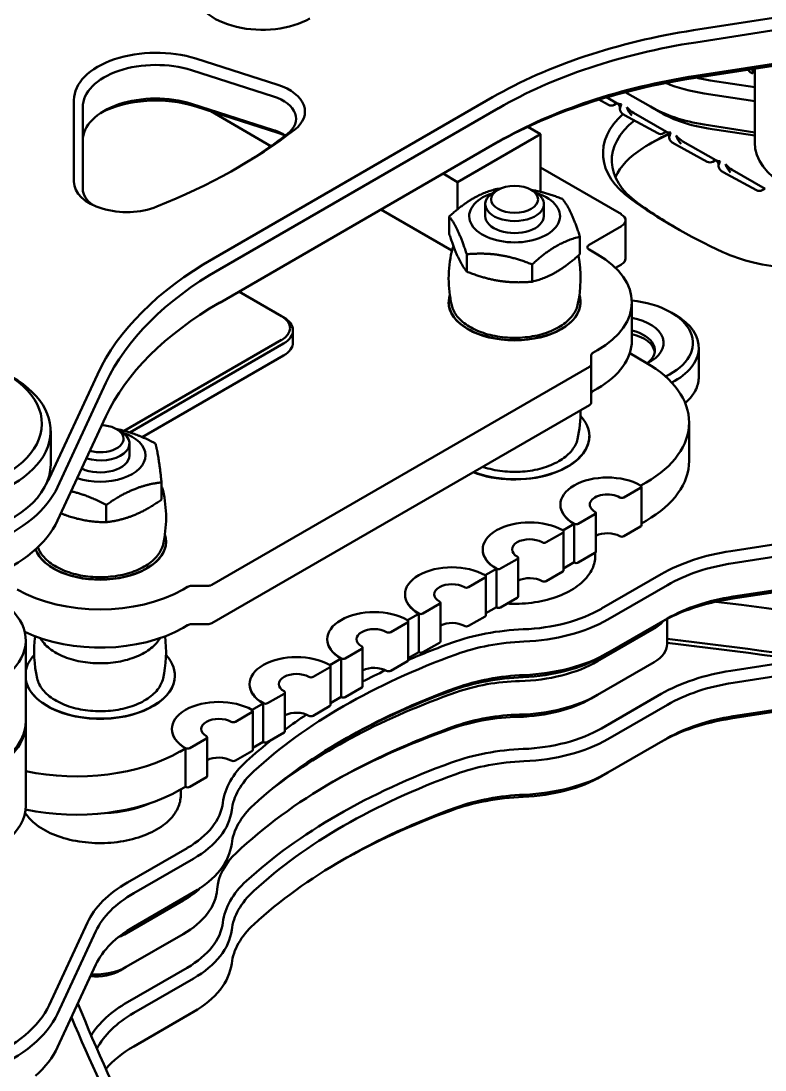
# Model space of a CAD drawing. Header units: millimetres. Extents: x 145 to 303, y 101 to 203.
# Drawn here: x 221.28 to 246.67, y 132.91 to 168.7 of the extents above; entities that cross this region are included whole.
import ezdxf

# ---------------------------------------------------------------- set-up
doc = ezdxf.new("R2010")
doc.units = ezdxf.units.MM
doc.header["$LTSCALE"] = 0.75
doc.layers.add('Visible', color=7, linetype='Continuous', lineweight=50)

msp = doc.modelspace()

# ---------------------------------------------------------------- linework, layer by layer
at = {"layer": 'Visible', "extrusion": (-1e-16, 0.816497, 0.57735)}
for p, q in [((250.386, 169.331), (244.23, 168.379)), ((244.307, 167.967), (250.463, 168.919)), ((244.23, 166.746), (250.386, 167.698)), ((250.463, 167.776), (244.307, 166.824)), ((230.048, 166.515), (227.249, 167.411)), ((227.104, 167.015), (229.902, 166.119)), ((246.113, 167.037), (246.139, 166.965)), ((246.139, 166.965), (246.253, 166.899)), ((246.253, 166.899), (246.25, 167.058)), ((246.26, 166.903), (246.253, 166.899)), ((246.257, 167.059), (246.26, 166.903)), ((246.321, 166.019), (246.321, 167.069)), ((246.321, 166.434), (244.804, 166.669)), ((237.371, 166.093), (227.852, 160.597)), ((241.623, 165.885), (241.266, 166.091)), ((242.759, 165.774), (241.904, 166.267)), ((244.597, 166.223), (246.323, 165.956)), ((223.092, 165.997), (223.092, 163.215)), ((223.392, 162.97), (223.392, 165.752)), ((229.902, 164.976), (227.104, 165.871)), ((227.249, 165.778), (230.048, 164.882)), ((228.064, 160.23), (237.583, 165.725)), ((241.327, 165.836), (241.005, 166.012)), ((241.614, 165.89), (241.523, 165.838)), ((241.724, 165.688), (241.723, 165.716)), ((243.112, 165.57), (242.759, 165.774)), ((246.323, 165.956), (246.323, 164.894)), ((229.815, 164.428), (227.762, 165.614)), ((242, 165.417), (241.823, 165.519)), ((243.01, 164.864), (242.004, 165.415)), ((243.306, 164.913), (242.189, 165.558)), ((239.011, 164.835), (238.577, 165.086)), ((246.323, 164.894), (244.597, 165.161)), ((244.726, 165.032), (246.321, 164.785)), ((236.183, 163.202), (239.011, 164.835)), ((239.011, 162.868), (239.011, 164.835)), ((243.297, 164.919), (243.206, 164.866)), ((243.406, 164.716), (243.406, 164.745)), ((246.321, 164.549), (246.321, 164.871)), ((237.583, 164.582), (228.064, 159.086)), ((243.683, 164.446), (243.506, 164.548)), ((244.693, 163.893), (243.687, 164.443)), ((244.989, 163.942), (243.872, 164.586)), ((244.979, 163.947), (244.889, 163.895)), ((241.769, 162.1), (239.011, 163.692)), ((245.089, 163.745), (245.089, 163.773)), ((245.366, 163.474), (245.189, 163.576)), ((246.672, 162.97), (245.555, 163.615)), ((235.688, 163.488), (236.183, 163.202)), ((236.183, 162.272), (236.183, 163.202)), ((246.376, 162.921), (245.37, 163.472)), ((237.561, 162.937), (237.42, 162.855)), ((238.693, 162.937), (238.834, 162.855)), ((246.662, 162.975), (246.572, 162.923)), ((235.989, 160.864), (233.566, 162.263)), ((237.127, 162.447), (237.127, 162.038)), ((239.127, 162.447), (239.127, 162.038)), ((235.896, 162.025), (235.896, 161.435)), ((241.915, 161.895), (241.915, 160.589)), ((240.673, 161.059), (241.769, 161.691)), ((240.358, 161.335), (240.358, 160.745)), ((236.494, 160.738), (236.494, 160.147)), ((240.955, 160.732), (240.673, 160.895)), ((238.725, 160.392), (238.725, 159.802)), ((241.769, 160.385), (241.573, 160.272)), ((228.723, 159.466), (230.172, 158.629)), ((235.877, 159.099), (235.877, 159.107)), ((240.377, 159.099), (240.377, 159.107)), ((242.127, 159.099), (242.127, 157.793)), ((230.243, 158.589), (230.172, 158.629)), ((243.466, 158.752), (243.607, 158.67)), ((230.565, 157.731), (230.565, 158.14)), ((230.172, 157.813), (224.805, 154.714)), ((224.994, 154.66), (230.243, 157.691)), ((240.802, 157.377), (240.955, 157.466)), ((244.413, 156.568), (244.413, 157.548)), ((230.243, 157.282), (225.423, 154.5)), ((240.743, 156.983), (240.743, 157.296)), ((242.617, 157.037), (242.057, 157.361)), ((227.791, 149.457), (240.685, 156.901)), ((240.743, 155.677), (240.743, 156.983)), ((223.892, 156.637), (222.243, 153.083)), ((222.533, 152.793), (224.182, 156.347)), ((240.955, 156.16), (240.802, 156.071)), ((240.685, 155.595), (227.791, 148.151)), ((224.182, 155.204), (222.533, 151.65)), ((244.082, 154.996), (244.082, 153.69)), ((222.298, 153.567), (222.298, 154.71)), ((224.551, 154.772), (224.692, 154.69)), ((224.985, 154.282), (224.985, 153.873)), ((240.677, 154.527), (240.677, 154.535)), ((226.082, 152.957), (226.082, 152.367)), ((242.429, 152.846), (242.617, 152.955)), ((242.452, 151.487), (242.452, 152.81)), ((242.423, 152.769), (241.857, 152.442)), ((224.196, 152.188), (224.196, 151.597)), ((239.691, 152.198), (239.691, 152.189)), ((240.867, 151.871), (240.301, 151.544)), ((240.896, 150.589), (240.896, 151.912)), ((239.778, 151.316), (240.16, 151.536)), ((240.16, 150.23), (240.16, 151.536)), ((241.857, 151.12), (242.423, 151.446)), ((242.617, 151.648), (242.452, 151.553)), ((239.771, 151.238), (239.205, 150.912)), ((239.8, 149.956), (239.8, 151.279)), ((250.386, 151.368), (245.505, 150.613)), ((226.235, 150.934), (226.235, 150.942)), ((237.04, 150.667), (237.04, 150.658)), ((245.583, 150.201), (250.463, 150.956)), ((238.215, 150.34), (237.65, 150.013)), ((238.245, 149.058), (238.245, 150.381)), ((240.301, 150.222), (240.867, 150.548)), ((240.877, 150.444), (240.877, 150.555)), ((237.126, 149.785), (237.508, 150.005)), ((237.508, 148.699), (237.508, 150.005)), ((240.16, 150.23), (239.8, 150.022)), ((237.119, 149.707), (236.554, 149.381)), ((237.149, 148.425), (237.149, 149.748)), ((239.205, 149.589), (239.771, 149.915)), ((243.129, 149.821), (241.097, 148.648)), ((245.505, 148.98), (250.386, 149.735)), ((250.463, 149.813), (245.583, 149.058)), ((226.813, 149.301), (226.967, 149.39)), ((227.108, 149.423), (227.65, 149.423)), ((241.309, 148.28), (243.342, 149.454)), ((234.388, 149.136), (234.388, 149.128)), ((237.65, 148.691), (238.215, 149.017)), ((235.564, 148.809), (234.998, 148.482)), ((235.593, 147.527), (235.593, 148.85)), ((237.508, 148.699), (237.149, 148.491)), ((234.468, 148.176), (233.902, 147.85)), ((234.474, 148.254), (234.857, 148.474)), ((234.497, 146.894), (234.497, 148.217)), ((234.857, 147.168), (234.857, 148.474)), ((236.554, 148.058), (237.119, 148.385)), ((243.342, 148.311), (241.309, 147.137)), ((243.331, 147.438), (243.331, 148.299)), ((226.967, 148.083), (226.813, 147.995)), ((227.65, 148.117), (227.108, 148.117)), ((240.955, 146.852), (242.891, 147.969)), ((221.447, 144.79), (221.447, 147.566)), ((231.736, 147.605), (231.736, 147.597)), ((234.998, 147.16), (235.564, 147.486)), ((232.912, 147.278), (232.346, 146.952)), ((232.941, 145.996), (232.941, 147.319)), ((234.857, 147.168), (234.497, 146.96)), ((241.309, 147.137), (241.097, 147.015)), ((231.823, 146.723), (232.205, 146.943)), ((232.205, 145.637), (232.205, 146.943)), ((233.902, 146.527), (234.468, 146.854)), ((242.891, 146.826), (240.955, 145.708)), ((247.884, 146.899), (245.505, 146.531)), ((226.535, 146.362), (226.535, 146.37)), ((231.816, 146.645), (231.25, 146.319)), ((231.845, 145.363), (231.845, 146.686)), ((245.583, 146.119), (249.317, 146.696)), ((229.085, 146.074), (229.085, 146.066)), ((230.26, 145.747), (229.695, 145.421)), ((230.29, 144.465), (230.29, 145.788)), ((232.346, 145.629), (232.912, 145.955)), ((240.743, 145.586), (240.955, 145.708)), ((243.129, 145.739), (241.097, 144.565)), ((245.505, 144.898), (250.386, 145.653)), ((250.463, 145.73), (245.583, 144.975)), ((229.171, 145.192), (229.553, 145.412)), ((229.553, 144.106), (229.553, 145.412)), ((231.25, 144.996), (231.816, 145.323)), ((232.205, 145.637), (231.845, 145.429)), ((241.309, 144.198), (243.342, 145.371)), ((229.164, 145.114), (228.599, 144.788)), ((229.194, 143.833), (229.194, 145.155)), ((221.447, 141.932), (221.447, 144.708)), ((226.433, 144.543), (226.433, 144.535)), ((227.638, 142.934), (227.638, 144.257)), ((229.695, 144.098), (230.26, 144.424)), ((243.342, 144.228), (241.309, 143.055)), ((226.707, 143.769), (226.902, 143.882)), ((226.902, 142.575), (226.902, 143.882)), ((227.609, 144.216), (227.043, 143.89)), ((229.553, 144.106), (229.194, 143.898)), ((228.599, 143.465), (229.164, 143.792)), ((227.043, 142.567), (227.609, 142.894)), ((241.097, 142.932), (241.309, 143.055)), ((226.902, 142.575), (226.707, 142.463)), ((226.735, 142.279), (226.735, 142.479)), ((226.955, 140.483), (224.922, 139.309)), ((225.134, 138.942), (227.167, 140.115)), ((227.167, 138.972), (225.134, 137.799)), ((224.877, 137.569), (226.813, 138.687)), ((223.551, 137.938), (222.243, 135.12)), ((222.533, 134.83), (223.84, 137.648)), ((226.813, 137.543), (224.877, 136.426)), ((223.84, 136.505), (222.533, 133.687)), ((224.665, 136.303), (224.877, 136.426)), ((226.955, 136.4), (224.922, 135.227)), ((225.134, 134.86), (227.167, 136.033)), ((227.167, 134.89), (225.134, 133.716))]:
    msp.add_line(p, q, dxfattribs=at)
at = {"layer": 'Visible', "extrusion": (1e-16, -1e-16, -1)}
for centre, radius, start, end in [((-241.423, 166.011), 0.2, 240, 298.7011), ((-243.106, 165.04), 0.2, 240, 298.7011), ((-236.268, 159.916), 4.109, 169.0651, 192.8421)]:
    msp.add_arc(centre, radius, start, end, dxfattribs=at)
at = {"layer": 'Visible'}
for centre, radius, start, end in [((241.525, 165.713), 0.198, 1.9166, 59.2835), ((243.208, 164.741), 0.198, 1.9159, 59.2842), ((244.891, 163.77), 0.198, 1.9165, 59.2837), ((239.985, 159.915), 4.108, 167.1558, 192.8442), ((225.844, 147.178), 4.109, 172.6338, 192.842)]:
    msp.add_arc(centre, radius, start, end, dxfattribs=at)
at = {"layer": 'Visible', "extrusion": (1e-16, -2e-16, -1)}
for centre in [(-241.923, 165.693), (-243.606, 164.721), (-245.289, 163.749)]:
    msp.add_arc(centre, 0.2, 300, 358.6837, dxfattribs=at)
at = {"layer": 'Visible', "extrusion": (0, 2e-16, -1)}
for centre in [(-242.1, 165.591), (-243.783, 164.619), (-245.466, 163.647)]:
    msp.add_arc(centre, 0.2, 298.7011, 300, dxfattribs=at)
at = {"layer": 'Visible', "extrusion": (-1e-16, 0, -1)}
for centre in [(-244.789, 164.068), (-246.472, 163.096)]:
    msp.add_arc(centre, 0.2, 240, 298.7011, dxfattribs=at)
at = {"layer": 'Visible', "extrusion": (0, 1e-16, -1)}
for centre, radius, start, end in [((-236.273, 155.343), 4.104, 178.9612, 192.849), ((-222.127, 151.751), 4.108, 167.1558, 192.8442), ((-222.126, 147.178), 4.109, 172.6338, 192.842)]:
    msp.add_arc(centre, radius, start, end, dxfattribs=at)
at = {"layer": 'Visible'}
for centre, major_axis, ratio, start_param, end_param in [((229.516, 169.722), (2.3, 0), 0.57735, 3.141593, 5.497787), ((248.19, 159.846), (-15.3, 0), 0.57735, -1.308997, -0.785398), ((225.892, 165.997), (2.8, 0), 0.57735, 1.064651, 3.141593), ((248.19, 158.458), (-15, 0), 0.57735, -1.308997, -0.785398), ((229.175, 165.606), (-1.8, 0), 0.57735, 2.501148, 4.206243), ((245.658, 168.509), (3.3, 0), 0.57735, 4.301156, 4.45059), ((225.892, 164.609), (2.5, 0), 0.57735, 1.064651, 3.141593), ((242.094, 165.844), (-0.136, 0.41), 0.374836, 1.656406, 2.559509), ((249.971, 166.019), (3.65, 0), 0.57735, 3.141593, 3.171588), ((245.443, 164.18), (4.3, 0), 0.57735, 2.571544, 3.817397), ((245.658, 167.039), (-3.6, 0), 0.57735, 0.785398, 1.308997), ((214.341, 171.989), (-20.3, 0), 0.57735, 2.177672, 2.501148), ((229.175, 164.218), (-1.5, 0), 0.57735, 3.85932, 4.206243), ((249.857, 160.446), (-10, 0), 0.57735, -0.865884, -0.744041), ((243.777, 164.872), (-0.136, 0.41), 0.374836, 1.656406, 2.559509), ((249.971, 164.1), (-3.646, 0.805), 0.201906, 0.014545, 0.04454), ((245.443, 162.792), (4, 0), 0.57735, 2.397552, 2.891507), ((249.971, 164.549), (3.65, 0), 0.57735, 3.141593, 6.283185), ((245.46, 163.9), (-0.136, 0.41), 0.374836, 1.656406, 2.559509), ((224.892, 163.215), (-1.8, 0), 0.57735, 0, 2.177672), ((238.127, 162.447), (1, 0), 0.57735, 2.356194, 7.068583), ((238.127, 162.038), (-1.55, 0), 0.57735, -1.050992, 4.192585), ((257.926, 169.958), (20.3, 0), 0.57735, 3.817397, 4.036585), ((238.127, 162.038), (-1, 0), 0.57735, 0, 3.141593), ((240.814, 160.977), (0.2, 0), 0.57735, 2.356194, 3.926991), ((238.127, 159.099), (4, 0), 0.57735, -0.785398, 0.785398), ((247.918, 162.751), (4.3, 0), 0.57735, 4.036585, 4.608351), ((238.671, 154.351), (-15.3, 0), 0.57735, -0.785398, -0.261799), ((241.415, 160.589), (-0.5, 0), 0.57735, 2.356194, 3.141593), ((238.127, 159.107), (2.25, 0), 0.57735, 2.954571, 6.470207), ((238.671, 152.963), (-15, 0), 0.57735, -0.785398, -0.261799), ((229.465, 158.14), (-1.1, 0), 0.57735, 2.356194, 3.926991), ((241.663, 157.711), (-1.55, 0), 0.57735, 2.25915, 4.408057), ((241.663, 157.548), (2.75, 0), 0.57735, -0.84485, 0.785398), ((240.943, 157.296), (-0.2, 0), 0.57735, -0.785398, 0), ((239.082, 154.996), (-5, 0), 0.57735, 2.356194, 3.926991), ((217.798, 154.71), (-4.5, 0), 0.57735, 1.937315, 3.926991), ((240.543, 155.677), (-0.2, 0), 0.57735, 2.356194, 3.141593), ((238.127, 154.535), (-2.55, 0), 0.57735, 0.986756, 3.63286), ((223.985, 153.873), (1.55, 0), 0.57735, 4.185503, 7.334178), ((223.985, 154.282), (-1, 0), 0.57735, 1.084028, 3.926991), ((223.985, 153.873), (1, 0), 0.57735, 4.032422, 6.283185), ((216.737, 153.69), (6, 0), 0.57735, -0.950222, -0.261799), ((241.291, 152.198), (0.6, 0), 0.57735, 0.785398, 3.926991), ((242.352, 151.487), (-0.1, 0), 0.57735, 2.356194, 3.141593), ((223.985, 150.942), (2.25, 0), 0.57735, 3.350317, 6.470207), ((238.64, 150.667), (-0.6, 0), 0.57735, 3.926991, 7.068583), ((241.786, 151.161), (0.1, 0), 0.57735, 3.926991, 5.497787), ((240.796, 150.589), (0.1, 0), 0.57735, -0.785398, 0), ((246.877, 147.658), (-5.3, 0), 0.57735, -1.308997, -0.785398), ((239.7, 149.956), (-0.1, 0), 0.57735, 2.356194, 3.141593), ((241.291, 150.875), (1.6, 0), 0.57735, 3.920741, 3.926991), ((240.231, 150.262), (-0.1, 0), 0.57735, 0.785398, 2.356194), ((239.135, 149.63), (-0.1, 0), 0.57735, 0.785398, 2.356194), ((223.985, 150.934), (4, 0), 0.57735, 3.926991, 5.497787), ((227.108, 149.308), (0.2, 0), 0.57735, 1.570796, 2.356194), ((235.988, 149.136), (-0.6, 0), 0.57735, 3.926991, 7.068583), ((217.797, 147.566), (3.65, 0), 0.57735, 3.779084, 7.09937), ((238.145, 149.058), (0.1, 0), 0.57735, -0.785398, 0), ((246.877, 146.27), (5, 0), 0.57735, 1.832596, 2.356194), ((238.64, 149.344), (1.6, 0), 0.57735, 3.920741, 3.926991), ((237.579, 148.732), (-0.1, 0), 0.57735, 0.785398, 2.356194), ((237.049, 148.425), (0.1, 0), 0.57735, -0.785398, 0), ((238.127, 150.118), (4.5, 0), 0.57735, -1.500337, -0.785398), ((241.831, 148.582), (1.5, 0), 0.57735, -0.785398, -0.419927), ((227.65, 148.233), (0.2, 0), 0.57735, 4.712389, 5.497787), ((233.336, 147.605), (-0.6, 0), 0.57735, 3.926991, 7.068583), ((238.796, 144.891), (-5.3, 0), 0.57735, -1.500337, -1.009147), ((236.483, 148.099), (0.1, 0), 0.57735, 3.926991, 5.497787), ((247.85, 136.584), (22.3, 0), 0.57735, 2.132445, 2.212768), ((235.493, 147.527), (-0.1, 0), 0.57735, 2.356194, 3.141593), ((211.955, 60.835), (153.56, 0), 0.57735, 1.169371, 1.365028), ((235.988, 147.813), (1.6, 0), 0.57735, 3.920741, 3.926991), ((234.927, 147.201), (0.1, 0), 0.57735, 3.926991, 5.497787), ((223.985, 146.37), (-2.55, 0), 0.57735, -0.491267, -0.099229), ((223.985, 146.37), (-2.55, 0), 0.57735, 0.099229, 3.63286), ((234.397, 146.894), (0.1, 0), 0.57735, -0.785398, 0), ((238.127, 148.485), (4, 0), 0.57735, -1.528609, -0.785398), ((238.127, 148.729), (4.2, 0), 0.57735, -1.500337, -0.785398), ((230.685, 146.074), (-0.6, 0), 0.57735, 3.926991, 7.068583), ((247.85, 136.584), (22.3, 0), 0.57735, 2.256797, 2.303034), ((233.831, 146.568), (0.1, 0), 0.57735, 3.926991, 5.497787), ((238.796, 143.503), (-5, 0), 0.57735, -1.500337, -1.009147), ((246.877, 143.575), (-5.3, 0), 0.57735, -1.308997, -0.785398), ((247.85, 135.196), (22, 0), 0.57735, 2.132445, 2.579944), ((232.841, 145.996), (0.1, 0), 0.57735, -0.785398, 0), ((231.745, 145.363), (-0.1, 0), 0.57735, 2.356194, 3.141593), ((233.336, 146.282), (1.6, 0), 0.57735, 3.920741, 3.926991), ((232.276, 145.67), (0.1, 0), 0.57735, 3.926991, 5.497787), ((238.127, 147.096), (3.7, 0), 0.57735, -1.528609, -0.785398), ((247.85, 136.584), (-22.3, 0), 0.57735, -0.716082, -0.664146), ((231.18, 145.037), (-0.1, 0), 0.57735, 0.785398, 2.356194), ((238.486, 142.438), (-4.5, 0), 0.57735, -1.528609, -1.02367), ((238.127, 146.28), (2.3, 0), 0.57735, 4.676525, 4.892629), ((246.877, 142.187), (-5, 0), 0.57735, -1.308997, -0.785398), ((217.797, 144.79), (3.65, 0), 0.57735, 3.141593, 6.283185), ((228.033, 144.543), (-0.6, 0), 0.57735, 3.926991, 7.068583), ((247.85, 133.563), (-22.5, 0), 0.57735, -1.02367, -0.547126), ((230.19, 144.465), (0.1, 0), 0.57735, -0.785398, 0), ((247.85, 136.584), (22.3, 0), 0.57735, 2.509047, 2.579944), ((230.685, 144.751), (1.6, 0), 0.57735, 3.920741, 3.926991), ((229.624, 144.139), (0.1, 0), 0.57735, 3.926991, 5.497787), ((238.796, 140.809), (-5.3, 0), 0.57735, -1.500337, -1.009147), ((238.127, 146.035), (4.5, 0), 0.57735, -1.500337, -0.785398), ((223.172, 145.811), (-5, 0), 0.57735, 1.21871, 2.356194), ((229.094, 143.833), (-0.1, 0), 0.57735, 2.356194, 3.141593), ((233.461, 141.811), (-5.3, 0), 0.57735, -0.561649, -0.07046), ((228.528, 143.506), (-0.1, 0), 0.57735, 0.785398, 2.356194), ((247.85, 132.502), (-22.3, 0), 0.57735, -1.009147, -0.561649), ((227.538, 142.934), (-0.1, 0), 0.57735, 2.356194, 3.141593), ((238.127, 144.647), (-4.2, 0), 0.57735, 1.641256, 2.356194), ((228.033, 143.22), (1.6, 0), 0.57735, 3.920741, 3.926991), ((226.972, 142.608), (-0.1, 0), 0.57735, 0.785398, 2.356194), ((238.796, 139.421), (5, 0), 0.57735, 1.641256, 2.132445), ((223.985, 143.259), (-2.75, 0), 0.57735, 1.635209, 2.227516), ((223.985, 141.953), (4.5, 0), 0.57735, -0.785398, -0.07046), ((233.461, 140.423), (5, 0), 0.57735, 2.579944, 3.071133), ((247.85, 131.114), (-22, 0), 0.57735, -1.009147, -0.561649), ((232.477, 138.969), (-4.5, 0), 0.57735, -0.547126, -0.042188), ((228.67, 137.146), (5.3, 0), 0.57735, 2.356194, 2.879793), ((233.461, 137.729), (5.3, 0), 0.57735, 2.579944, 3.071133), ((223.985, 140.32), (4, 0), 0.57735, -0.785398, -0.546872), ((228.67, 135.758), (-5, 0), 0.57735, -0.785398, -0.261799), ((233.461, 136.341), (5, 0), 0.57735, 2.579944, 3.071133), ((223.817, 138.181), (1.5, 0), 0.57735, -1.007048, -0.785398), ((223.985, 137.87), (4.5, 0), 0.57735, -0.785398, -0.07046), ((223.817, 136.793), (-1.2, 0), 0.57735, 1.436003, 2.356194), ((228.67, 133.063), (5.3, 0), 0.57735, 2.356194, 2.799131), ((216.737, 135.727), (6, 0), 0.57735, -0.949777, -0.261799), ((372.828, 155.675), (154.16, 0), 0.57735, 3.379398, 3.482476), ((228.67, 131.675), (5, 0), 0.57735, 2.356194, 2.686656)]:
    msp.add_ellipse(centre, major_axis=major_axis, ratio=ratio, start_param=start_param, end_param=end_param, dxfattribs=at)
at = {"layer": 'Visible', "extrusion": (0, 3e-16, -1)}
for centre, major_axis, ratio, start_param, end_param in [((248.19, 159.601), (15, 0), 0.57735, 3.926991, 4.45059), ((225.892, 165.752), (2.5, 0), 0.57735, 3.141593, 5.218534), ((245.658, 168.509), (4.1, 0), 0.57735, 1.832596, 2.188953), ((245.658, 167.448), (-4.1, 0), 0.57735, -1.308997, -0.785398), ((214.341, 171.744), (20, 0), 0.57735, 0.640445, 0.777926), ((243.777, 164.872), (-0.297, 0.317), 0.374192, 4.031559, 4.790777), ((241.415, 161.895), (0.5, 0), 0.57735, -0.785398, 0.785398), ((238.671, 154.106), (-15, 0), 0.57735, 0.261799, 0.785398), ((229.465, 158.221), (1, 0), 0.57735, -0.785398, 0.785398), ((241.663, 157.466), (-1.25, 0), 0.57735, 1.951499, 3.806836), ((229.465, 157.731), (1.1, 0), 0.57735, 0, 0.785398), ((238.127, 157.793), (-4, 0), 0.57735, 3.141593, 3.926991), ((216.737, 153.935), (5.7, 0), 0.57735, 0.261799, 0.323314), ((223.985, 149.628), (4, 0), 0.57735, 0.785398, 2.269552), ((238.486, 142.193), (-4.8, 0), 0.57735, 1.02367, 1.528609), ((217.797, 144.708), (3.65, 0), 0.57735, -0.019374, 3.160967), ((238.127, 146.28), (-4.2, 0), 0.57735, 3.926991, 4.641929), ((223.985, 140.809), (4.5, 0), 0.57735, 0.07046, 0.785398), ((223.985, 138.115), (-4.2, 0), 0.57735, 3.212052, 3.926991)]:
    msp.add_ellipse(centre, major_axis=major_axis, ratio=ratio, start_param=start_param, end_param=end_param, dxfattribs=at)
at = {"layer": 'Visible', "extrusion": (0, 2e-16, -1)}
for centre, major_axis, ratio, start_param, end_param in [((248.19, 158.213), (-15.3, 0), 0.57735, 0.785398, 1.308997), ((245.46, 163.9), (-0.297, 0.317), 0.374192, 4.031559, 4.790777), ((217.798, 153.567), (4.5, 0), 0.57735, 0, 1.204277), ((239.082, 153.69), (-5, 0), 0.57735, 3.141593, 3.926991), ((241.291, 152.198), (-1.6, 0), 0.57735, -0.785398, 2.356194), ((242.352, 152.81), (0.1, 0), 0.57735, -0.785398, 0.785398), ((241.291, 152.189), (1.6, 0), 0.57735, 2.356194, 3.141593), ((241.786, 152.483), (0.1, 0), 0.57735, 0.785398, 2.356194), ((240.796, 151.912), (-0.1, 0), 0.57735, 2.356194, 3.926991), ((238.64, 150.667), (-1.6, 0), 0.57735, -0.785398, 2.356194), ((240.231, 151.585), (-0.1, 0), 0.57735, 3.926991, 5.497787), ((239.7, 151.279), (0.1, 0), 0.57735, -0.785398, 0.785398), ((239.135, 150.952), (0.1, 0), 0.57735, 0.785398, 2.356194), ((238.64, 150.658), (1.6, 0), 0.57735, 2.356194, 3.141593), ((238.145, 150.381), (0.1, 0), 0.57735, -0.785398, 0.785398), ((235.988, 149.136), (-1.6, 0), 0.57735, -0.785398, 2.356194), ((237.579, 150.054), (-0.1, 0), 0.57735, 3.926991, 5.497787), ((237.049, 149.748), (0.1, 0), 0.57735, -0.785398, 0.785398), ((236.483, 149.421), (0.1, 0), 0.57735, 0.785398, 2.356194), ((235.988, 149.128), (-1.6, 0), 0.57735, -0.785398, 0), ((235.493, 148.85), (-0.1, 0), 0.57735, 2.356194, 3.926991), ((246.877, 146.025), (-5.3, 0), 0.57735, 0.785398, 1.308997), ((233.336, 147.605), (-1.6, 0), 0.57735, -0.785398, 2.356194), ((234.397, 148.217), (0.1, 0), 0.57735, -0.785398, 0.785398), ((234.927, 148.523), (0.1, 0), 0.57735, 0.785398, 2.356194), ((233.831, 147.891), (-0.1, 0), 0.57735, 3.926991, 5.497787), ((233.336, 147.597), (-1.6, 0), 0.57735, -0.785398, 0), ((230.685, 146.074), (-1.6, 0), 0.57735, -0.785398, 2.356194), ((232.841, 147.319), (0.1, 0), 0.57735, -0.785398, 0.785398), ((231.745, 146.686), (-0.1, 0), 0.57735, 2.356194, 3.926991), ((232.276, 146.992), (0.1, 0), 0.57735, 0.785398, 2.356194), ((230.685, 146.066), (1.6, 0), 0.57735, 2.356194, 3.141593), ((231.18, 146.36), (0.1, 0), 0.57735, 0.785398, 2.356194), ((238.796, 143.258), (-5.3, 0), 0.57735, 1.009147, 1.500337), ((230.19, 145.788), (0.1, 0), 0.57735, -0.785398, 0.785398), ((238.127, 147.341), (-4, 0), 0.57735, 3.926991, 4.670201), ((228.033, 144.543), (-1.6, 0), 0.57735, -0.785398, 2.356194), ((229.624, 145.461), (-0.1, 0), 0.57735, 3.926991, 5.497787), ((229.094, 145.155), (0.1, 0), 0.57735, -0.785398, 0.785398), ((228.528, 144.829), (0.1, 0), 0.57735, 0.785398, 2.356194), ((228.033, 144.535), (1.6, 0), 0.57735, 2.356194, 3.141593), ((227.538, 144.257), (0.1, 0), 0.57735, -0.785398, 0.785398), ((226.972, 143.931), (-0.1, 0), 0.57735, 3.926991, 5.497787), ((238.127, 144.892), (4.5, 0), 0.57735, 0.785398, 1.500337), ((223.172, 144.504), (5, 0), 0.57735, 0.785398, 1.924502), ((217.797, 141.932), (3.65, 0), 0.57735, 0, 2.504102), ((216.737, 135.972), (5.7, 0), 0.57735, 0.261799, 0.949777), ((372.828, 155.185), (-153.56, 0), 0.57735, -0.337819, -0.227565), ((216.737, 134.584), (-6, 0), 0.57735, 3.403392, 3.713266)]:
    msp.add_ellipse(centre, major_axis=major_axis, ratio=ratio, start_param=start_param, end_param=end_param, dxfattribs=at)
at = {"layer": 'Visible', "extrusion": (0, 1e-16, -1)}
for centre, major_axis, start_param, end_param in [((225.892, 164.364), (-2.8, 0), 0.840516, 2.076942), ((241.831, 147.438), (-1.5, 0), 3.141593, 3.926991)]:
    msp.add_ellipse(centre, major_axis=major_axis, ratio=0.57735, start_param=start_param, end_param=end_param, dxfattribs=at)
at = {"layer": 'Visible', "extrusion": (-1e-16, 2e-16, -1)}
for centre, major_axis, start_param, end_param in [((229.175, 165.361), (1.5, 0), -1.064651, 0.640445), ((224.892, 162.97), (1.5, 0), 2.451776, 3.141593), ((238.127, 162.61), (-0.8, 0), 4.712389, 10.995574), ((240.543, 156.983), (-0.2, 0), 3.141593, 3.926991), ((240.943, 155.989), (-0.2, 0), 0, 0.785398), ((223.985, 154.445), (-0.8, 0), 1.644143, 5.162641), ((216.737, 152.547), (6, 0), 0.261799, 0.950222), ((227.65, 149.539), (0.2, 0), 0.785398, 1.570796), ((227.108, 148.002), (0.2, 0), 3.926991, 4.712389), ((238.486, 143.581), (-4.5, 0), 1.02367, 1.528609), ((238.796, 139.176), (-5.3, 0), 1.009147, 1.500337), ((223.985, 139.176), (-4, 0), 3.18378, 3.926991)]:
    msp.add_ellipse(centre, major_axis=major_axis, ratio=0.57735, start_param=start_param, end_param=end_param, dxfattribs=at)
at = {"layer": 'Visible', "extrusion": (-3e-16, 5e-16, -1)}
for centre in [(241.918, 165.946), (243.601, 164.974)]:
    msp.add_ellipse(centre, major_axis=(0.313, 0.039), ratio=0.244457, start_param=2.070237, end_param=2.829455, dxfattribs=at)
at = {"layer": 'Visible', "extrusion": (2e-16, -1e-16, -1)}
msp.add_ellipse((241.918, 165.946), major_axis=(0.186, 0.252), ratio=0.229489, start_param=3.429556, end_param=4.201515, dxfattribs=at)
at = {"layer": 'Visible', "extrusion": (3e-16, 5e-16, -1)}
msp.add_ellipse((242.094, 165.844), major_axis=(-0.297, 0.317), ratio=0.374192, start_param=4.031559, end_param=4.790777, dxfattribs=at)
at = {"layer": 'Visible', "extrusion": (1e-16, 2e-16, -1)}
for centre, major_axis, start_param, end_param in [((245.443, 163.935), (-4, 0), -0.675804, 0.632028), ((238.127, 150.362), (-4.2, 0), 3.926991, 4.641929), ((247.85, 134.951), (-22.3, 0), 0.792147, 1.009147), ((247.85, 132.257), (22, 0), 3.703242, 4.15074), ((223.985, 142.198), (-4.2, 0), 3.212052, 3.926991), ((223.817, 137.038), (1.5, 0), 0.785398, 1.65716)]:
    msp.add_ellipse(centre, major_axis=major_axis, ratio=0.57735, start_param=start_param, end_param=end_param, dxfattribs=at)
at = {"layer": 'Visible', "extrusion": (-1e-16, 4e-16, -1)}
for centre, major_axis, start_param, end_param in [((229.175, 163.973), (1.8, 0), -1.064651, -0.89536), ((246.877, 141.942), (-5.3, 0), 0.785398, 1.308997)]:
    msp.add_ellipse(centre, major_axis=major_axis, ratio=0.57735, start_param=start_param, end_param=end_param, dxfattribs=at)
at = {"layer": 'Visible', "extrusion": (1e-16, 3e-16, -1)}
for centre, major_axis, start_param, end_param in [((249.857, 160.201), (10.3, 0), 3.941662, 4.033078), ((241.663, 157.711), (-2.55, 0), 1.753429, 4.028611), ((238.127, 154.527), (-2.55, 0), 3.141593, 5.30043), ((241.291, 150.875), (0.6, 0), 3.993842, 5.497787), ((235.988, 147.813), (-0.6, 0), 0.85225, 2.356194), ((233.336, 146.282), (-0.6, 0), 0.85225, 2.356194)]:
    msp.add_ellipse(centre, major_axis=major_axis, ratio=0.57735, start_param=start_param, end_param=end_param, dxfattribs=at)
at = {"layer": 'Visible', "extrusion": (4e-16, -1e-16, -1)}
msp.add_ellipse((243.601, 164.974), major_axis=(0.186, 0.252), ratio=0.229489, start_param=3.429556, end_param=4.201515, dxfattribs=at)
at = {"layer": 'Visible', "extrusion": (-1e-16, 5e-16, -1)}
msp.add_ellipse((245.283, 164.002), major_axis=(0.313, 0.039), ratio=0.244457, start_param=2.070237, end_param=2.829455, dxfattribs=at)
at = {"layer": 'Visible', "extrusion": (5e-16, -4e-16, -1)}
msp.add_ellipse((245.283, 164.002), major_axis=(0.186, 0.252), ratio=0.229489, start_param=3.429556, end_param=4.201515, dxfattribs=at)
at = {"layer": 'Visible', "extrusion": (1e-16, -2e-16, -1)}
for centre, major_axis, start_param, end_param in [((257.926, 169.713), (20, 0), 2.363667, 2.465789), ((246.877, 147.413), (-5, 0), 0.785398, 1.308997), ((238.796, 144.646), (5, 0), 4.15074, 4.641929), ((233.461, 141.566), (-5, 0), 0.07046, 0.561649), ((228.67, 136.901), (-5, 0), 0.261799, 0.785398)]:
    msp.add_ellipse(centre, major_axis=major_axis, ratio=0.57735, start_param=start_param, end_param=end_param, dxfattribs=at)
at = {"layer": 'Visible', "extrusion": (-1e-16, 1e-16, -1)}
for centre, major_axis, start_param, end_param in [((238.127, 159.099), (-2.25, 0), 3.141593, 6.283185), ((223.985, 150.934), (2.25, 0), 0, 2.937714)]:
    msp.add_ellipse(centre, major_axis=major_axis, ratio=0.57735, start_param=start_param, end_param=end_param, dxfattribs=at)
at = {"layer": 'Visible', "extrusion": (1e-16, -1e-16, -1)}
msp.add_ellipse((241.663, 157.344), major_axis=(1.25, 0), ratio=0.57735, start_param=-1.190094, end_param=-0.084955, dxfattribs=at)
at = {"layer": 'Visible', "extrusion": (0, 4e-16, -1)}
for centre, major_axis, start_param, end_param in [((217.798, 154.955), (-4.2, 0), 0.959931, 4.34587), ((211.955, 60.345), (-154.16, 0), 1.775753, 1.972222), ((247.85, 130.869), (-22.3, 0), 0.792147, 1.009147), ((233.461, 137.484), (-5, 0), 0.07046, 0.561649)]:
    msp.add_ellipse(centre, major_axis=major_axis, ratio=0.57735, start_param=start_param, end_param=end_param, dxfattribs=at)
at = {"layer": 'Visible', "extrusion": (1e-16, 1e-16, -1)}
for centre, major_axis, start_param, end_param in [((238.64, 149.344), (0.6, 0), 3.993842, 5.497787), ((247.85, 136.339), (-22, 0), 0.561649, 1.009147), ((230.685, 144.751), (0.6, 0), 3.993842, 5.497787)]:
    msp.add_ellipse(centre, major_axis=major_axis, ratio=0.57735, start_param=start_param, end_param=end_param, dxfattribs=at)
at = {"layer": 'Visible', "extrusion": (1e-16, 0, -1)}
msp.add_ellipse((211.955, 62.305), major_axis=(-153.56, 0), ratio=0.57735, start_param=1.787676, end_param=1.972222, dxfattribs=at)
at = {"layer": 'Visible', "extrusion": (0, 6e-16, -1)}
msp.add_ellipse((238.127, 148.974), major_axis=(4.5, 0), ratio=0.57735, start_param=0.785398, end_param=1.500337, dxfattribs=at)
at = {"layer": 'Visible', "extrusion": (0, 5e-16, -1)}
msp.add_ellipse((223.985, 146.362), major_axis=(-2.55, 0), ratio=0.57735, start_param=3.141593, end_param=6.183956, dxfattribs=at)
at = {"layer": 'Visible', "extrusion": (0, -1e-16, -1)}
msp.add_ellipse((246.877, 143.33), major_axis=(-5, 0), ratio=0.57735, start_param=0.785398, end_param=1.308997, dxfattribs=at)
at = {"layer": 'Visible', "extrusion": (-1e-16, 3e-16, -1)}
for centre, major_axis, start_param, end_param in [((247.85, 134.706), (22.5, 0), 3.787051, 4.165263), ((228.67, 132.818), (5, 0), 3.428079, 3.926991)]:
    msp.add_ellipse(centre, major_axis=major_axis, ratio=0.57735, start_param=start_param, end_param=end_param, dxfattribs=at)
at = {"layer": 'Visible', "extrusion": (0, 0, -1)}
for centre, major_axis, start_param, end_param in [((247.85, 133.318), (-22.8, 0), 0.791999, 1.02367), ((228.033, 143.22), (0.6, 0), 3.993842, 5.497787), ((238.796, 140.564), (5, 0), 4.15074, 4.641929), ((223.985, 136.727), (-4.5, 0), 3.212052, 3.926991)]:
    msp.add_ellipse(centre, major_axis=major_axis, ratio=0.57735, start_param=start_param, end_param=end_param, dxfattribs=at)
at = {"layer": 'Visible'}
for points, weights in [([(235.896, 162.025), (236.713, 162.769), (237.529, 162.968)], [1, 1.15470053838, 1]), ([(237.529, 162.968), (237.586, 162.973), (237.642, 162.977)], [1, 1.0069078745, 1.01319883156]), ([(238.699, 162.933), (239.192, 162.85), (239.76, 162.623)], [1.07713591749, 1.07327839471, 1]), ([(235.896, 161.435), (236.195, 160.519), (236.494, 160.147)], [1, 1.15470053838, 1]), ([(240.358, 161.335), (239.541, 161.136), (238.725, 160.392)], [1, 1.15470053838, 1]), ([(238.725, 160.392), (237.609, 160.837), (236.494, 160.738)], [1, 1.15470053838, 1]), ([(236.494, 160.147), (237.609, 159.702), (238.725, 159.802)], [1, 1.15470053838, 1]), ([(224.55, 154.772), (225.167, 154.655), (225.871, 154.285)], [1.07137206207, 1.09885412767, 1]), ([(226.082, 152.957), (225.139, 152.845), (224.196, 152.188)], [1, 1.15470053838, 1]), ([(224.196, 152.188), (223.554, 152.525), (222.997, 152.65)], [1, 1.08933210452, 1.07549423974])]:
    msp.add_rational_spline(points, weights, degree=2, dxfattribs=at)
at = {"layer": 'Visible', "extrusion": (1.6604e-12, 1.2009e-12, -1)}
msp.add_rational_spline([(239.76, 162.623), (240.059, 162.251), (240.358, 161.335)], [1, 1.15470053838, 1], degree=2, dxfattribs=at)
at = {"layer": 'Visible', "extrusion": (6.7422e-12, 2.8587e-12, -1)}
msp.add_rational_spline([(236.494, 160.738), (236.195, 161.654), (235.896, 162.025)], [1, 1.15470053838, 1], degree=2, dxfattribs=at)
at = {"layer": 'Visible'}
msp.add_open_spline([(235.98, 160.829), (235.994, 160.891), (236.015, 160.952), (236.044, 161.011)], degree=3, dxfattribs=at)
at = {"layer": 'Visible', "extrusion": (-3.1036e-12, 4.5165e-12, -1)}
msp.add_rational_spline([(238.725, 159.802), (239.541, 160.001), (240.358, 160.745)], [1, 1.15470053838, 1], degree=2, dxfattribs=at)
at = {"layer": 'Visible'}
for points, knots in [([(240.274, 159.002), (240.244, 158.869), (240.179, 158.74), (239.986, 158.496), (239.854, 158.383), (239.535, 158.184), (239.346, 158.1), (238.935, 157.971), (238.713, 157.927), (238.256, 157.882), (238.022, 157.881), (237.566, 157.923), (237.343, 157.966), (236.931, 158.091), (236.741, 158.173), (236.413, 158.372), (236.275, 158.488), (236.077, 158.737), (236.011, 158.867), (235.98, 159.002)], [5.655699, 5.655699, 5.655699, 5.655699, 5.95319, 5.95319, 6.271891, 6.271891, 6.599529, 6.599529, 6.926678, 6.926678, 7.252715, 7.252715, 7.578731, 7.578731, 7.905826, 7.905826, 8.233531, 8.233531, 8.535053, 8.535053, 8.535053, 8.535053]), ([(240.274, 154.43), (240.244, 154.296), (240.179, 154.168), (239.986, 153.924), (239.854, 153.81), (239.535, 153.611), (239.346, 153.527), (238.935, 153.399), (238.713, 153.354), (238.256, 153.31), (238.022, 153.309), (237.566, 153.351), (237.343, 153.393), (237.103, 153.466), (237.069, 153.477), (237.036, 153.488)], [6.078354, 6.078354, 6.078354, 6.078354, 6.375845, 6.375845, 6.694546, 6.694546, 7.022183, 7.022183, 7.349333, 7.349333, 7.67537, 7.67537, 8.001385, 8.001385, 8.055576, 8.055576, 8.055576, 8.055576]), ([(226.132, 150.837), (226.102, 150.704), (226.037, 150.575), (225.844, 150.331), (225.712, 150.218), (225.393, 150.019), (225.204, 149.935), (224.793, 149.806), (224.57, 149.762), (224.114, 149.717), (223.88, 149.716), (223.424, 149.758), (223.201, 149.801), (222.788, 149.926), (222.599, 150.008), (222.271, 150.207), (222.133, 150.323), (221.956, 150.545), (221.9, 150.644), (221.864, 150.747)], [5.655699, 5.655699, 5.655699, 5.655699, 5.95319, 5.95319, 6.271891, 6.271891, 6.599529, 6.599529, 6.926678, 6.926678, 7.252715, 7.252715, 7.578731, 7.578731, 7.905826, 7.905826, 8.233531, 8.233531, 8.467291, 8.467291, 8.467291, 8.467291]), ([(237.875, 148.821), (237.973, 148.816), (238.071, 148.813), (238.462, 148.817), (238.754, 148.847), (239.309, 148.961), (239.571, 149.044), (240.038, 149.255), (240.244, 149.384), (240.576, 149.678), (240.703, 149.842), (240.845, 150.154), (240.877, 150.299), (240.877, 150.444)], [5.463993, 5.463993, 5.463993, 5.463993, 5.572681, 5.572681, 5.897279, 5.897279, 6.222382, 6.222382, 6.548499, 6.548499, 6.872606, 6.872606, 7.127892, 7.127892, 7.127892, 7.127892]), ([(226.029, 147.643), (226.004, 147.6), (225.976, 147.558), (225.844, 147.392), (225.712, 147.278), (225.393, 147.079), (225.204, 146.995), (224.793, 146.867), (224.57, 146.823), (224.114, 146.778), (223.88, 146.777), (223.424, 146.819), (223.201, 146.861), (222.788, 146.986), (222.599, 147.069), (222.271, 147.268), (222.133, 147.384), (221.996, 147.555), (221.967, 147.598), (221.941, 147.643)], [5.851235, 5.851235, 5.851235, 5.851235, 5.95319, 5.95319, 6.271891, 6.271891, 6.599529, 6.599529, 6.926678, 6.926678, 7.252715, 7.252715, 7.578731, 7.578731, 7.905826, 7.905826, 8.233531, 8.233531, 8.339517, 8.339517, 8.339517, 8.339517]), ([(226.132, 146.265), (226.102, 146.131), (226.037, 146.003), (225.844, 145.759), (225.712, 145.645), (225.393, 145.446), (225.204, 145.362), (224.793, 145.234), (224.57, 145.19), (224.114, 145.145), (223.88, 145.144), (223.424, 145.186), (223.201, 145.228), (222.788, 145.353), (222.599, 145.436), (222.271, 145.635), (222.133, 145.751), (221.935, 145.999), (221.869, 146.13), (221.838, 146.265)], [5.665108, 5.665108, 5.665108, 5.665108, 5.9626, 5.9626, 6.281301, 6.281301, 6.608938, 6.608938, 6.936087, 6.936087, 7.262124, 7.262124, 7.58814, 7.58814, 7.915235, 7.915235, 8.24294, 8.24294, 8.544462, 8.544462, 8.544462, 8.544462]), ([(221.422, 141.684), (221.506, 141.555), (221.617, 141.435), (221.923, 141.182), (222.134, 141.057), (222.612, 140.854), (222.879, 140.775), (223.44, 140.672), (223.734, 140.647), (224.32, 140.652), (224.612, 140.682), (225.166, 140.796), (225.428, 140.879), (225.896, 141.091), (226.102, 141.22), (226.434, 141.513), (226.561, 141.677), (226.702, 141.989), (226.735, 142.134), (226.735, 142.279)], [4.347384, 4.347384, 4.347384, 4.347384, 4.596947, 4.596947, 4.921644, 4.921644, 5.247692, 5.247692, 5.572711, 5.572711, 5.897309, 5.897309, 6.222412, 6.222412, 6.548528, 6.548528, 6.872636, 6.872636, 7.127922, 7.127922, 7.127922, 7.127922])]:
    msp.add_open_spline(points, degree=3, knots=knots, dxfattribs=at)
at = {"layer": 'Visible', "extrusion": (-2.2533e-12, 1.8659e-12, -1)}
msp.add_open_spline([(243.949, 155.657), (244.113, 155.803), (244.239, 155.966), (244.38, 156.278), (244.413, 156.423), (244.413, 156.568)], degree=3, knots=[5.9814712, 5.9814712, 5.9814712, 5.9814712, 6.3039792, 6.3039792, 6.5592653, 6.5592653, 6.5592653, 6.5592653], dxfattribs=at)
at = {"layer": 'Visible', "extrusion": (-1.9739e-12, -4.96e-13, -1)}
msp.add_rational_spline([(225.871, 154.285), (225.977, 153.893), (226.082, 152.957)], [1, 1.15470053838, 1], degree=2, dxfattribs=at)
at = {"layer": 'Visible', "extrusion": (3.05129e-11, 1.2783e-11, -1)}
msp.add_open_spline([(226.082, 152.815), (226.104, 152.766), (226.12, 152.715), (226.132, 152.664)], degree=3, dxfattribs=at)
at = {"layer": 'Visible', "extrusion": (-1.974e-12, 4.5426e-12, -1)}
msp.add_rational_spline([(224.196, 151.597), (225.139, 151.71), (226.082, 152.367)], [1, 1.15470053838, 1], degree=2, dxfattribs=at)
at = {"layer": 'Visible', "extrusion": (3.585e-13, 2.8331e-12, -1)}
msp.add_rational_spline([(222.648, 151.899), (223.381, 151.603), (224.196, 151.597)], [1.05770703767, 1.11632986957, 1], degree=2, dxfattribs=at)

doc.saveas('drawing.dxf')
